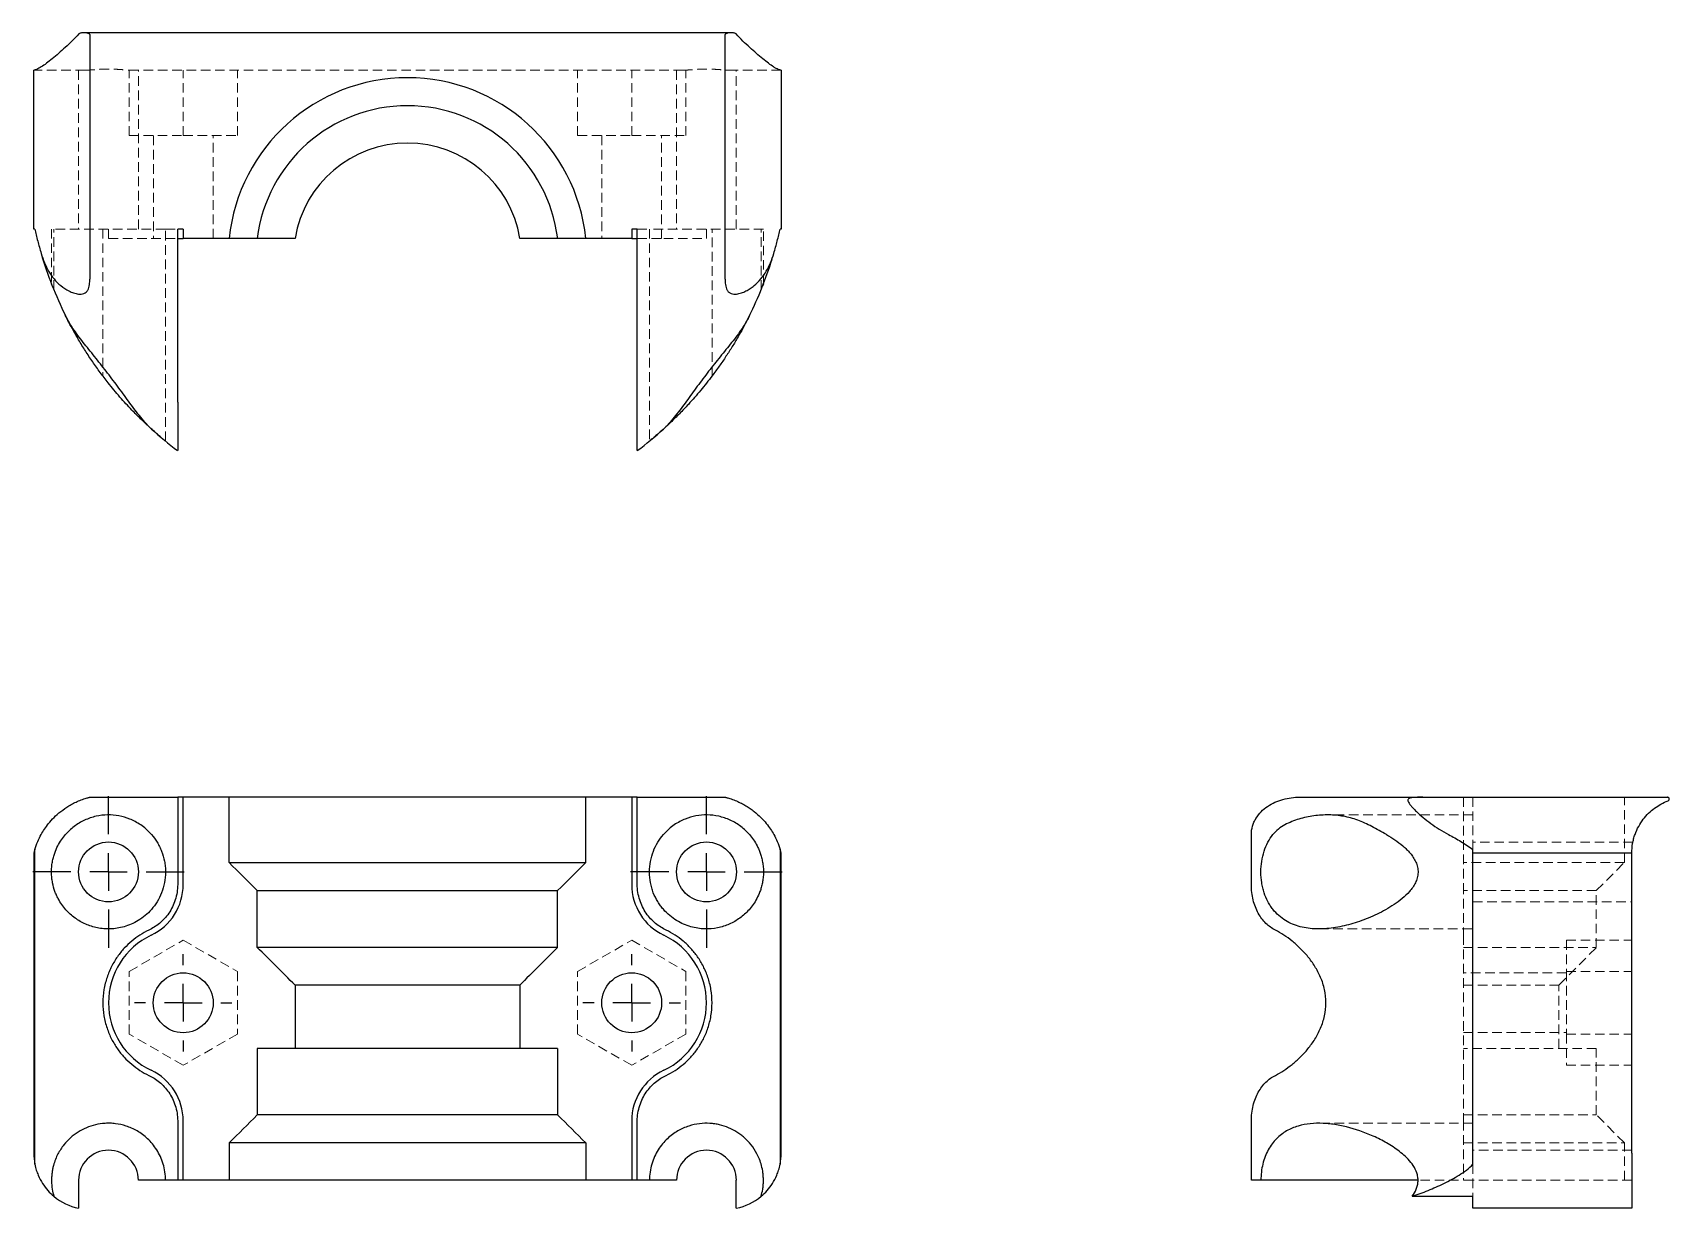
# Model space of a CAD drawing. Header units: millimetres. Extents: x 33 to 251, y 29 to 186.
import ezdxf

# ---------------------------------------------------------------- set-up
doc = ezdxf.new("R2010")
doc.units = ezdxf.units.MM
doc.linetypes.add('HIDDEN', pattern=[1.905, 1.27, -0.635])
doc.layers.add('10', color=7, linetype='Continuous')

# ---------------------------------------------------------------- blocks, each defined once
blk = doc.blocks.new('SW_CENTERMARKSYMBOL_0')
at = {"layer": '10', "color": 0}
for p, q in [((0, 5), (0, 6.48)), ((0, 0), (0, 2.5)), ((-5, 0), (-6.48, 0)), ((0, 0), (-2.5, 0)), ((0, 0), (0, -2.5)), ((0, 0), (2.5, 0)), ((5, 0), (6.48, 0)), ((0, -5), (0, -6.48))]:
    blk.add_line(p, q, dxfattribs=at)
blk = doc.blocks.new('SW_CENTERMARKSYMBOL_1')
at = {"layer": '10', "color": 0}
for p, q in [((0, 5), (0, 10.08)), ((0, 0), (0, 2.5)), ((-5, 0), (-10.08, 0)), ((0, 0), (-2.5, 0)), ((0, 0), (0, -2.5)), ((0, 0), (2.5, 0)), ((5, 0), (10.08, 0)), ((0, -5), (0, -10.08))]:
    blk.add_line(p, q, dxfattribs=at)
blk = doc.blocks.new('SW_CENTERMARKSYMBOL_2')
at = {"layer": '10', "color": 0}
for p, q in [((0, 5), (0, 10.08)), ((0, 0), (0, 2.5)), ((-5, 0), (-10.08, 0)), ((0, 0), (-2.5, 0)), ((0, 0), (0, -2.5)), ((0, 0), (2.5, 0)), ((5, 0), (10.08, 0)), ((0, -5), (0, -10.08))]:
    blk.add_line(p, q, dxfattribs=at)
blk = doc.blocks.new('SW_CENTERMARKSYMBOL_3')
at = {"layer": '10', "color": 0}
for p, q in [((0, 5), (0, 6.48)), ((0, 0), (0, 2.5)), ((-5, 0), (-6.48, 0)), ((0, 0), (-2.5, 0)), ((0, 0), (0, -2.5)), ((0, 0), (2.5, 0)), ((5, 0), (6.48, 0)), ((0, -5), (0, -6.48))]:
    blk.add_line(p, q, dxfattribs=at)

msp = doc.modelspace()

# ---------------------------------------------------------------- linework, layer by layer
at = {"color": 7, "linetype": 'Continuous', "lineweight": 25}
for p, q in [((126.07, 185.79), (39.92, 185.79)), ((40.76, 185.54), (40.76, 153.04)), ((125.24, 153.04), (125.24, 185.54)), ((33.31, 159.69), (33.31, 180.81)), ((132.69, 180.81), (132.69, 159.69)), ((33.45, 159.69), (33.31, 159.69)), ((53.18, 159.69), (52.44, 159.69)), ((52.44, 136.65), (52.44, 159.69)), ((53.18, 159.69), (53.18, 158.45)), ((113.56, 159.69), (112.82, 159.69)), ((112.82, 159.69), (112.82, 158.45)), ((113.56, 136.65), (113.56, 159.69)), ((132.69, 159.69), (132.55, 159.69)), ((52.44, 158.45), (53.18, 158.45)), ((59.28, 158.45), (53.18, 158.45)), ((112.82, 158.45), (106.72, 158.45)), ((112.82, 158.45), (113.56, 158.45)), ((35.67, 152.37), (35.67, 152.39)), ((40.76, 84.14), (52.44, 84.14)), ((53.18, 84.14), (52.44, 84.14)), ((53.18, 72.52), (53.18, 84.14)), ((59.28, 84.14), (53.18, 84.14)), ((59.28, 75.44), (59.28, 84.14)), ((106.72, 84.14), (59.28, 84.14)), ((106.72, 75.44), (106.72, 84.14)), ((112.82, 84.14), (106.72, 84.14)), ((112.82, 84.14), (112.82, 72.52)), ((113.56, 84.14), (112.82, 84.14)), ((113.56, 84.14), (125.24, 84.14)), ((201.65, 84.14), (218.04, 84.14)), ((218.04, 84.14), (250.54, 84.14)), ((52.44, 79.17), (52.44, 72.52)), ((113.56, 72.52), (113.56, 79.17)), ((195.22, 72.52), (195.22, 79.17)), ((33.31, 76.68), (33.31, 36.78)), ((33.45, 35.34), (33.45, 77.19)), ((132.55, 77.19), (132.55, 35.34)), ((132.69, 36.78), (132.69, 76.68)), ((224.69, 76.68), (224.69, 77.19)), ((245.81, 76.68), (224.69, 76.68)), ((224.69, 36.78), (224.69, 76.68)), ((245.81, 36.78), (245.81, 76.68)), ((59.28, 75.44), (106.72, 75.44)), ((63.03, 64.13), (63.03, 71.71)), ((63.03, 71.71), (102.97, 71.71)), ((102.97, 64.13), (102.97, 71.71)), ((102.97, 64.13), (63.03, 64.13)), ((68.05, 59.16), (68.05, 50.72)), ((97.95, 59.16), (68.05, 59.16)), ((97.95, 59.16), (97.95, 50.72)), ((68.05, 50.72), (63.03, 50.72)), ((63.03, 50.72), (63.03, 41.9)), ((97.95, 50.72), (68.05, 50.72)), ((102.97, 50.72), (97.95, 50.72)), ((102.97, 50.72), (102.97, 41.9)), ((102.97, 41.9), (63.03, 41.9)), ((52.44, 41.09), (52.44, 33.2)), ((53.18, 33.2), (53.18, 41.09)), ((112.82, 41.09), (112.82, 33.2)), ((113.56, 33.2), (113.56, 41.09)), ((195.22, 33.2), (195.22, 41.09)), ((59.28, 38.17), (59.28, 33.2)), ((106.72, 38.17), (59.28, 38.17)), ((106.72, 38.17), (106.72, 33.2)), ((224.69, 35.34), (224.69, 36.78)), ((245.81, 36.78), (245.81, 29.47)), ((39.27, 33.2), (39.27, 29.47)), ((50.82, 33.2), (47.22, 33.2)), ((52.44, 33.2), (50.82, 33.2)), ((53.18, 33.2), (52.44, 33.2)), ((59.28, 33.2), (53.18, 33.2)), ((106.72, 33.2), (59.28, 33.2)), ((112.82, 33.2), (106.72, 33.2)), ((113.56, 33.2), (112.82, 33.2)), ((115.18, 33.2), (113.56, 33.2)), ((118.78, 33.2), (115.18, 33.2)), ((126.73, 29.47), (126.73, 33.2)), ((196.49, 33.2), (195.22, 33.2)), ((217.37, 33.2), (196.49, 33.2)), ((216.61, 31.06), (224.69, 31.06)), ((224.69, 29.47), (224.69, 31.06)), ((245.81, 29.47), (224.69, 29.47))]:
    msp.add_line(p, q, dxfattribs=at)
at = {"color": 7, "linetype": 'HIDDEN', "lineweight": 18}
for p, q in [((40.14, 180.81), (33.31, 180.81)), ((39.27, 180.81), (39.27, 159.69)), ((45.98, 172.11), (45.98, 180.81)), ((119.65, 180.81), (46.35, 180.81)), ((47.22, 159.69), (47.22, 180.81)), ((53.18, 172.11), (53.18, 180.81)), ((60.39, 172.11), (60.39, 180.81)), ((105.61, 172.11), (105.61, 180.81)), ((112.82, 172.11), (112.82, 180.81)), ((118.78, 180.81), (118.78, 159.69)), ((120.02, 172.11), (120.02, 180.81)), ((132.69, 180.81), (125.86, 180.81)), ((126.73, 159.69), (126.73, 180.81)), ((45.98, 172.11), (53.18, 172.11)), ((49.21, 172.11), (49.21, 158.45)), ((53.18, 172.11), (60.39, 172.11)), ((57.16, 158.45), (57.16, 172.11)), ((105.61, 172.11), (112.82, 172.11)), ((108.84, 172.11), (108.84, 158.45)), ((112.82, 172.11), (120.02, 172.11)), ((116.79, 158.45), (116.79, 172.11)), ((50.82, 159.69), (35.67, 159.69)), ((35.67, 159.69), (35.67, 152.39)), ((35.97, 151.61), (35.97, 159.69)), ((42.5, 159.69), (42.5, 140.14)), ((43.24, 159.69), (43.24, 158.45)), ((50.82, 159.69), (52.44, 159.69)), ((50.82, 131.49), (50.82, 159.69)), ((113.56, 159.69), (115.18, 159.69)), ((130.33, 159.69), (115.18, 159.69)), ((115.18, 159.69), (115.18, 131.49)), ((122.76, 158.45), (122.76, 159.69)), ((123.5, 140.14), (123.5, 159.69)), ((130.03, 151.61), (130.03, 159.69)), ((130.33, 152.39), (130.33, 159.69)), ((43.24, 158.45), (48.92, 158.45)), ((48.92, 158.45), (52.44, 158.45)), ((113.56, 158.45), (117.08, 158.45)), ((117.08, 158.45), (122.76, 158.45)), ((130.33, 152.37), (130.33, 152.39)), ((48.6, 133.41), (48.69, 133.34)), ((117.29, 133.32), (117.4, 133.41)), ((223.45, 84.14), (223.45, 72.52)), ((224.69, 84.14), (224.69, 81.78)), ((244.82, 75.44), (244.82, 84.14)), ((224.69, 81.78), (205.38, 81.78)), ((224.69, 77.19), (224.69, 81.78)), ((245.96, 78.17), (224.69, 78.17)), ((244.82, 75.44), (223.45, 75.44)), ((241.09, 71.71), (244.82, 75.44)), ((223.45, 72.52), (223.45, 65.78)), ((241.09, 71.71), (223.45, 71.71)), ((224.69, 70.22), (245.81, 70.22)), ((241.09, 64.13), (241.09, 71.71)), ((204.18, 66.62), (204.2, 66.62)), ((204.2, 66.62), (224.69, 66.62)), ((223.45, 65.78), (223.45, 47.82)), ((45.98, 60.96), (53.18, 65.12)), ((53.18, 65.12), (60.39, 60.96)), ((105.61, 60.96), (112.82, 65.12)), ((112.82, 65.12), (120.02, 60.96)), ((223.45, 64.13), (241.09, 64.13)), ((236.12, 59.16), (241.09, 64.13)), ((237.11, 65.12), (237.11, 60.96)), ((237.11, 65.12), (245.81, 65.12)), ((45.98, 52.64), (45.98, 60.96)), ((60.39, 60.96), (60.39, 52.64)), ((105.61, 52.64), (105.61, 60.96)), ((120.02, 60.96), (120.02, 52.64)), ((237.11, 60.96), (245.81, 60.96)), ((237.11, 60.96), (237.11, 52.64)), ((237.11, 60.78), (223.45, 60.78)), ((223.45, 59.16), (236.12, 59.16)), ((236.12, 50.72), (236.12, 59.16)), ((53.18, 48.48), (45.98, 52.64)), ((60.39, 52.64), (53.18, 48.48)), ((112.82, 48.48), (105.61, 52.64)), ((120.02, 52.64), (112.82, 48.48)), ((223.45, 52.83), (237.11, 52.83)), ((237.11, 52.64), (245.81, 52.64)), ((237.11, 52.64), (237.11, 48.48)), ((241.09, 50.72), (223.45, 50.72)), ((241.09, 41.9), (241.09, 50.72)), ((237.11, 48.48), (245.81, 48.48)), ((223.45, 47.82), (223.45, 41.09)), ((223.45, 41.9), (241.09, 41.9)), ((244.82, 38.17), (241.09, 41.9)), ((204.2, 40.78), (204.18, 40.78)), ((224.69, 40.78), (204.2, 40.78)), ((223.45, 41.09), (223.45, 33.2)), ((223.45, 38.17), (244.82, 38.17)), ((245.81, 37.18), (224.69, 37.18)), ((244.82, 33.2), (244.82, 38.17)), ((224.69, 35.34), (224.69, 31.06)), ((224.69, 33.2), (217.37, 33.2)), ((245.81, 33.2), (224.69, 33.2))]:
    msp.add_line(p, q, dxfattribs=at)
at = {"color": 7, "linetype": 'Continuous', "lineweight": 25}
for centre in [(43.24, 74.2), (122.76, 74.2), (53.18, 56.8), (112.82, 56.8)]:
    msp.add_circle(centre, 3.98, dxfattribs=at)
for centre, radius, start, end in [((83, 155.96), 23.85, 5.9792, 174.0208), ((83, 155.96), 20.13, 7.0916, 172.9084), ((83, 155.96), 15.16, 9.4353, 170.5647), ((83, 170.77), 50.78, 196.3901, 206.413), ((83, 170.77), 50.78, 333.587, 342.7078), ((83, 170.77), 50.78, 227.9135, 232.9954), ((83, 170.77), 50.78, 307.0046, 312.0865), ((43.24, 74.2), 10.24, 163.0345, 165.9638), ((122.76, 74.2), 10.24, 14.0362, 16.9655), ((45.73, 72.52), 7.45, 295.3769, 0), ((120.27, 72.52), 7.45, 180, 244.6231), ((53.18, 56.8), 9.94, 115.3769, 244.6231), ((112.82, 56.8), 9.94, 295.3769, 64.6231), ((45.73, 41.09), 7.45, 0, 64.6231), ((120.27, 41.09), 7.45, 115.3769, 180), ((43.24, 33.2), 3.98, 0, 180), ((122.76, 33.2), 3.98, 0, 180), ((40.76, 36.78), 7.45, 180, 191.1205), ((125.24, 36.78), 7.45, 348.8795, 0), ((40.76, 36.78), 7.45, 230.0579, 258.463), ((125.24, 36.78), 7.45, 281.537, 309.9421)]:
    msp.add_arc(centre, radius, start, end, dxfattribs=at)
for points, knots in [([(39.31, 185.63), (39.01, 185.3), (38.71, 184.99), (38.1, 184.4), (37.8, 184.11), (37.2, 183.56), (36.9, 183.3), (36.32, 182.79), (36.04, 182.56), (35.5, 182.12), (35.24, 181.91), (34.74, 181.54), (34.51, 181.38), (34.09, 181.11), (33.89, 181), (33.56, 180.85), (33.42, 180.81), (33.31, 180.81)], [0, 0, 0, 0, 0.125, 0.125, 0.25, 0.25, 0.375, 0.375, 0.5, 0.5, 0.625, 0.625, 0.75, 0.75, 0.875, 0.875, 1, 1, 1, 1]), ([(40.76, 185.54), (40.76, 185.56), (40.75, 185.58), (40.73, 185.6), (40.72, 185.61), (40.68, 185.64), (40.65, 185.66), (40.56, 185.7), (40.49, 185.72), (40.3, 185.76), (40.17, 185.78), (39.92, 185.79), (39.79, 185.79), (39.6, 185.76), (39.53, 185.75), (39.41, 185.71), (39.35, 185.68), (39.31, 185.63)], [0, 0, 0, 0, 0.03125, 0.03125, 0.0625, 0.0625, 0.125, 0.125, 0.25, 0.25, 0.5, 0.5, 0.75, 0.75, 0.875, 0.875, 1, 1, 1, 1]), ([(126.69, 185.63), (126.65, 185.68), (126.59, 185.71), (126.47, 185.75), (126.4, 185.76), (126.21, 185.79), (126.09, 185.79), (125.83, 185.78), (125.7, 185.76), (125.51, 185.72), (125.44, 185.7), (125.35, 185.66), (125.32, 185.64), (125.27, 185.6), (125.24, 185.58), (125.24, 185.54)], [0, 0, 0, 0, 0.125, 0.125, 0.25, 0.25, 0.5, 0.5, 0.75, 0.75, 0.875, 0.875, 0.9375, 0.9375, 1, 1, 1, 1]), ([(132.69, 180.81), (132.58, 180.81), (132.44, 180.85), (132.19, 180.96), (132.11, 181), (131.92, 181.11), (131.81, 181.17), (131.49, 181.38), (131.26, 181.54), (130.77, 181.91), (130.51, 182.11), (129.69, 182.78), (129.11, 183.28), (128.21, 184.11), (127.9, 184.39), (127.29, 184.99), (126.99, 185.3), (126.69, 185.63)], [0, 0, 0, 0, 0.125, 0.125, 0.1875, 0.1875, 0.25, 0.25, 0.375, 0.375, 0.5, 0.5, 0.75, 0.75, 0.875, 0.875, 1, 1, 1, 1]), ([(33.45, 159.69), (33.56, 159.17), (33.69, 158.64), (33.97, 157.55), (34.12, 157), (34.29, 156.44)], [0, 0, 0, 0, 0.5, 0.5, 1, 1, 1, 1]), ([(131.71, 156.44), (131.88, 157), (132.03, 157.55), (132.31, 158.64), (132.44, 159.17), (132.55, 159.69)], [0, 0, 0, 0, 0.5, 0.5, 1, 1, 1, 1]), ([(34.29, 156.44), (34.54, 155.59), (34.86, 154.8), (35.49, 153.72), (35.73, 153.38), (36.27, 152.73), (36.57, 152.43), (37.23, 151.9), (37.59, 151.65), (38.18, 151.35), (38.38, 151.27), (38.81, 151.12), (39.03, 151.07), (39.38, 151.03), (39.5, 151.03), (39.73, 151.04), (39.85, 151.07), (40.07, 151.15), (40.18, 151.21), (40.36, 151.37), (40.44, 151.47), (40.56, 151.69), (40.61, 151.81), (40.67, 152.05), (40.7, 152.17), (40.75, 152.54), (40.76, 152.79), (40.76, 153.04)], [0, 0, 0, 0, 0.25, 0.25, 0.375, 0.375, 0.5, 0.5, 0.625, 0.625, 0.6875, 0.6875, 0.75, 0.75, 0.78125, 0.78125, 0.8125, 0.8125, 0.84375, 0.84375, 0.875, 0.875, 0.90625, 0.90625, 0.9375, 0.9375, 1, 1, 1, 1]), ([(125.24, 153.04), (125.24, 152.79), (125.25, 152.54), (125.3, 152.17), (125.33, 152.04), (125.4, 151.81), (125.44, 151.69), (125.56, 151.47), (125.64, 151.37), (125.82, 151.21), (125.93, 151.15), (126.16, 151.07), (126.27, 151.04), (126.51, 151.03), (126.62, 151.03), (126.97, 151.07), (127.19, 151.12), (127.62, 151.27), (127.82, 151.35), (128.21, 151.55), (128.4, 151.66), (128.76, 151.9), (128.93, 152.03), (129.43, 152.43), (129.72, 152.73), (130.26, 153.37), (130.5, 153.71), (130.93, 154.43), (131.11, 154.81), (131.44, 155.6), (131.59, 156.01), (131.71, 156.44)], [0, 0, 0, 0, 0.0625, 0.0625, 0.09375, 0.09375, 0.125, 0.125, 0.15625, 0.15625, 0.1875, 0.1875, 0.21875, 0.21875, 0.25, 0.25, 0.3125, 0.3125, 0.375, 0.375, 0.4375, 0.4375, 0.5, 0.5, 0.625, 0.625, 0.75, 0.75, 0.875, 0.875, 1, 1, 1, 1]), ([(130.33, 152.39), (130.33, 152.38), (130.32, 152.36), (130.28, 152.25), (130.24, 152.14), (130.22, 152.11)], [0, 0, 0, 0, 0.404409, 0.822999, 1, 1, 1, 1]), ([(50.82, 131.49), (50.81, 131.5), (50.78, 131.52), (50.56, 131.7), (50.22, 131.99), (49.76, 132.38), (49.2, 132.88), (48.44, 133.56), (47.49, 134.46), (46.47, 135.49), (45.56, 136.46), (44.49, 137.66), (43.33, 139.05), (42.13, 140.62), (41.12, 142.04), (40.16, 143.49), (39.08, 145.25), (38.19, 146.85), (37.65, 147.93), (37.5, 148.24)], [0, 0, 0, 0, 0.040194, 0.081685, 0.121857, 0.163078, 0.205789, 0.249372, 0.314716, 0.38192, 0.428521, 0.475134, 0.570843, 0.638083, 0.705337, 0.774466, 0.8436, 0.954961, 1, 1, 1, 1]), ([(48.97, 133.08), (48.73, 133.3), (48.49, 133.55), (48.01, 134.08), (47.77, 134.37), (47.04, 135.27), (46.56, 135.91), (45.6, 137.2), (45.12, 137.87), (44.13, 139.21), (43.63, 139.87), (42.62, 141.19), (42.11, 141.84), (41.33, 142.81), (41.07, 143.13), (40.56, 143.76), (40.31, 144.07), (39.57, 145.01), (39.1, 145.62), (38.24, 146.87), (37.86, 147.51), (37.52, 148.18)], [0, 0, 0, 0, 0.0625, 0.0625, 0.125, 0.125, 0.25, 0.25, 0.375, 0.375, 0.5, 0.5, 0.625, 0.625, 0.6875, 0.6875, 0.75, 0.75, 0.875, 0.875, 1, 1, 1, 1]), ([(128.51, 148.26), (128.41, 148.06), (127.95, 147.11), (127.17, 145.69), (126.19, 144.05), (125.36, 142.75), (124.47, 141.46), (123.36, 139.94), (122.26, 138.54), (121.18, 137.29), (120.24, 136.24), (119.16, 135.11), (118.08, 134.05), (117.16, 133.19), (116.46, 132.57), (115.91, 132.09), (115.51, 131.76), (115.23, 131.53), (115.2, 131.5), (115.18, 131.49)], [0, 0, 0, 0, 0.0293494, 0.1391587, 0.1999056, 0.2606512, 0.322623, 0.3845868, 0.4798126, 0.5284868, 0.5771498, 0.6462099, 0.716878, 0.7690515, 0.8225381, 0.8655069, 0.9096429, 0.9539666, 1, 1, 1, 1]), ([(128.48, 148.18), (128.15, 147.51), (127.76, 146.87), (126.9, 145.61), (126.42, 144.99), (125.42, 143.73), (124.9, 143.1), (123.88, 141.83), (123.37, 141.18), (122.35, 139.86), (121.85, 139.19), (120.87, 137.86), (120.39, 137.2), (119.68, 136.23), (119.44, 135.91), (118.96, 135.28), (118.72, 134.97), (118.23, 134.37), (117.99, 134.09), (117.51, 133.55), (117.27, 133.3), (117.03, 133.08)], [0, 0, 0, 0, 0.125, 0.125, 0.25, 0.25, 0.375, 0.375, 0.5, 0.5, 0.625, 0.625, 0.75, 0.75, 0.8125, 0.8125, 0.875, 0.875, 0.9375, 0.9375, 1, 1, 1, 1]), ([(52.44, 136.65), (52.44, 135.89), (52.44, 135.15), (52.44, 134.06), (52.44, 133.71), (52.44, 133.02), (52.44, 132.7), (52.44, 132.23), (52.44, 132.08), (52.44, 131.79), (52.44, 131.65), (52.44, 131.39), (52.44, 131.27), (52.44, 131.03), (52.44, 130.93), (52.44, 130.64), (52.44, 130.48), (52.44, 130.27), (52.44, 130.22), (52.44, 130.22)], [0, 0, 0, 0, 0.25, 0.25, 0.375, 0.375, 0.5, 0.5, 0.5625, 0.5625, 0.625, 0.625, 0.6875, 0.6875, 0.75, 0.75, 0.875, 0.875, 1, 1, 1, 1]), ([(113.56, 130.22), (113.56, 130.22), (113.56, 130.27), (113.56, 130.43), (113.56, 130.49), (113.56, 130.64), (113.56, 130.73), (113.56, 131.02), (113.56, 131.26), (113.56, 131.78), (113.56, 132.07), (113.56, 132.7), (113.56, 133.02), (113.56, 133.7), (113.56, 134.06), (113.56, 135.15), (113.56, 135.89), (113.56, 136.65)], [0, 0, 0, 0, 0.125, 0.125, 0.1875, 0.1875, 0.25, 0.25, 0.375, 0.375, 0.5, 0.5, 0.625, 0.625, 0.75, 0.75, 1, 1, 1, 1]), ([(34.29, 79.17), (34.54, 79.62), (34.86, 80.12), (35.49, 80.9), (35.73, 81.17), (36.27, 81.71), (36.57, 81.98), (37.23, 82.5), (37.59, 82.75), (38.18, 83.1), (38.38, 83.22), (38.81, 83.44), (39.03, 83.54), (39.38, 83.69), (39.5, 83.73), (39.73, 83.82), (39.85, 83.86), (40.07, 83.94), (40.18, 83.97), (40.36, 84.03), (40.44, 84.05), (40.56, 84.08), (40.61, 84.1), (40.67, 84.11), (40.7, 84.12), (40.75, 84.13), (40.76, 84.14), (40.76, 84.14)], [0, 0, 0, 0, 0.25, 0.25, 0.375, 0.375, 0.5, 0.5, 0.625, 0.625, 0.6875, 0.6875, 0.75, 0.75, 0.78125, 0.78125, 0.8125, 0.8125, 0.84375, 0.84375, 0.875, 0.875, 0.90625, 0.90625, 0.9375, 0.9375, 1, 1, 1, 1]), ([(52.44, 84.14), (52.44, 84.14), (52.44, 84.04), (52.44, 83.75), (52.44, 83.62), (52.44, 83.31), (52.44, 83.13), (52.44, 82.82), (52.44, 82.7), (52.44, 82.46), (52.44, 82.34), (52.44, 82.07), (52.44, 81.93), (52.44, 81.63), (52.44, 81.47), (52.44, 80.99), (52.44, 80.65), (52.44, 79.92), (52.44, 79.55), (52.44, 79.17)], [0, 0, 0, 0, 0.25, 0.25, 0.375, 0.375, 0.5, 0.5, 0.5625, 0.5625, 0.625, 0.625, 0.6875, 0.6875, 0.75, 0.75, 0.875, 0.875, 1, 1, 1, 1]), ([(113.56, 79.17), (113.56, 79.55), (113.56, 79.92), (113.56, 80.46), (113.56, 80.64), (113.56, 80.98), (113.56, 81.15), (113.56, 81.63), (113.56, 81.93), (113.56, 82.47), (113.56, 82.71), (113.56, 83.13), (113.56, 83.31), (113.56, 83.62), (113.56, 83.74), (113.56, 84.04), (113.56, 84.14), (113.56, 84.14)], [0, 0, 0, 0, 0.125, 0.125, 0.1875, 0.1875, 0.25, 0.25, 0.375, 0.375, 0.5, 0.5, 0.625, 0.625, 0.75, 0.75, 1, 1, 1, 1]), ([(125.24, 84.14), (125.24, 84.14), (125.25, 84.13), (125.3, 84.12), (125.33, 84.11), (125.4, 84.1), (125.44, 84.08), (125.56, 84.05), (125.64, 84.03), (125.82, 83.97), (125.93, 83.94), (126.16, 83.86), (126.27, 83.82), (126.51, 83.73), (126.62, 83.68), (126.97, 83.54), (127.19, 83.43), (127.62, 83.22), (127.82, 83.1), (128.21, 82.87), (128.4, 82.75), (128.76, 82.5), (128.93, 82.37), (129.43, 81.98), (129.72, 81.72), (130.26, 81.18), (130.5, 80.91), (130.93, 80.39), (131.11, 80.13), (131.44, 79.63), (131.59, 79.39), (131.71, 79.17)], [0, 0, 0, 0, 0.0625, 0.0625, 0.09375, 0.09375, 0.125, 0.125, 0.15625, 0.15625, 0.1875, 0.1875, 0.21875, 0.21875, 0.25, 0.25, 0.3125, 0.3125, 0.375, 0.375, 0.4375, 0.4375, 0.5, 0.5, 0.625, 0.625, 0.75, 0.75, 0.875, 0.875, 1, 1, 1, 1]), ([(195.22, 79.17), (195.22, 79.55), (195.27, 79.92), (195.43, 80.46), (195.49, 80.64), (195.64, 80.98), (195.73, 81.15), (196.02, 81.63), (196.26, 81.93), (196.78, 82.47), (197.07, 82.71), (197.7, 83.13), (198.02, 83.31), (198.7, 83.62), (199.06, 83.74), (200.15, 84.04), (200.89, 84.14), (201.65, 84.14)], [0, 0, 0, 0, 0.125, 0.125, 0.1875, 0.1875, 0.25, 0.25, 0.375, 0.375, 0.5, 0.5, 0.625, 0.625, 0.75, 0.75, 1, 1, 1, 1]), ([(218.04, 84.14), (217.79, 84.14), (217.54, 84.13), (217.17, 84.12), (217.04, 84.11), (216.81, 84.1), (216.69, 84.08), (216.47, 84.05), (216.37, 84.03), (216.21, 83.97), (216.15, 83.94), (216.07, 83.86), (216.04, 83.82), (216.03, 83.73), (216.03, 83.68), (216.07, 83.54), (216.12, 83.43), (216.27, 83.22), (216.35, 83.1), (216.55, 82.87), (216.66, 82.75), (216.9, 82.5), (217.03, 82.37), (217.43, 81.98), (217.73, 81.72), (218.37, 81.18), (218.71, 80.91), (219.43, 80.39), (219.81, 80.13), (220.6, 79.63), (221.01, 79.39), (221.44, 79.17)], [0, 0, 0, 0, 0.0625, 0.0625, 0.09375, 0.09375, 0.125, 0.125, 0.15625, 0.15625, 0.1875, 0.1875, 0.21875, 0.21875, 0.25, 0.25, 0.3125, 0.3125, 0.375, 0.375, 0.4375, 0.4375, 0.5, 0.5, 0.625, 0.625, 0.75, 0.75, 0.875, 0.875, 1, 1, 1, 1]), ([(245.81, 76.68), (245.81, 77.13), (245.85, 77.56), (245.96, 78.18), (246, 78.39), (246.11, 78.79), (246.17, 78.99), (246.38, 79.56), (246.54, 79.92), (246.91, 80.59), (247.11, 80.91), (247.78, 81.78), (248.28, 82.27), (249.11, 82.88), (249.39, 83.06), (249.99, 83.39), (250.3, 83.53), (250.63, 83.66)], [0, 0, 0, 0, 0.125, 0.125, 0.1875, 0.1875, 0.25, 0.25, 0.375, 0.375, 0.5, 0.5, 0.75, 0.75, 0.875, 0.875, 1, 1, 1, 1]), ([(250.63, 83.66), (250.68, 83.67), (250.71, 83.7), (250.75, 83.75), (250.76, 83.77), (250.79, 83.84), (250.79, 83.89), (250.78, 83.97), (250.76, 84.01), (250.72, 84.07), (250.7, 84.08), (250.66, 84.11), (250.64, 84.12), (250.6, 84.13), (250.58, 84.14), (250.54, 84.14)], [0, 0, 0, 0, 0.125, 0.125, 0.25, 0.25, 0.5, 0.5, 0.75, 0.75, 0.875, 0.875, 0.9375, 0.9375, 1, 1, 1, 1]), ([(48.97, 79.17), (48.73, 79.44), (48.49, 79.68), (48.01, 80.1), (47.77, 80.28), (47.04, 80.78), (46.56, 81.03), (45.6, 81.42), (45.12, 81.56), (44.13, 81.74), (43.63, 81.78), (42.62, 81.77), (42.11, 81.71), (41.33, 81.54), (41.07, 81.46), (40.56, 81.29), (40.31, 81.19), (39.57, 80.85), (39.1, 80.56), (38.24, 79.91), (37.86, 79.55), (37.52, 79.17)], [0, 0, 0, 0, 0.0625, 0.0625, 0.125, 0.125, 0.25, 0.25, 0.375, 0.375, 0.5, 0.5, 0.625, 0.625, 0.6875, 0.6875, 0.75, 0.75, 0.875, 0.875, 1, 1, 1, 1]), ([(128.48, 79.17), (128.15, 79.55), (127.76, 79.91), (126.9, 80.57), (126.42, 80.85), (125.42, 81.31), (124.9, 81.48), (123.88, 81.71), (123.37, 81.77), (122.35, 81.78), (121.85, 81.74), (120.87, 81.56), (120.39, 81.42), (119.68, 81.13), (119.44, 81.02), (118.96, 80.76), (118.72, 80.62), (118.23, 80.28), (117.99, 80.1), (117.51, 79.68), (117.27, 79.44), (117.03, 79.17)], [0, 0, 0, 0, 0.125, 0.125, 0.25, 0.25, 0.375, 0.375, 0.5, 0.5, 0.625, 0.625, 0.75, 0.75, 0.8125, 0.8125, 0.875, 0.875, 0.9375, 0.9375, 1, 1, 1, 1]), ([(213.18, 79.17), (212.51, 79.55), (211.87, 79.91), (210.61, 80.57), (209.99, 80.85), (208.73, 81.31), (208.1, 81.48), (206.83, 81.71), (206.18, 81.77), (204.86, 81.78), (204.19, 81.74), (202.86, 81.56), (202.2, 81.42), (201.23, 81.13), (200.91, 81.02), (200.28, 80.76), (199.97, 80.62), (199.37, 80.28), (199.09, 80.1), (198.55, 79.68), (198.3, 79.44), (198.08, 79.17)], [0, 0, 0, 0, 0.125, 0.125, 0.25, 0.25, 0.375, 0.375, 0.5, 0.5, 0.625, 0.625, 0.75, 0.75, 0.8125, 0.8125, 0.875, 0.875, 0.9375, 0.9375, 1, 1, 1, 1]), ([(33.45, 77.19), (33.56, 77.57), (33.69, 77.91), (33.97, 78.56), (34.12, 78.87), (34.29, 79.17)], [0, 0, 0, 0, 0.5, 0.5, 1, 1, 1, 1]), ([(48.97, 79.17), (49.24, 78.85), (49.49, 78.52), (49.83, 77.96), (49.93, 77.77), (50.13, 77.37), (50.22, 77.16), (50.47, 76.52), (50.6, 76.08), (50.73, 75.39), (50.77, 75.15), (50.81, 74.67), (50.82, 74.43), (50.82, 73.71), (50.78, 73.24), (50.6, 72.31), (50.47, 71.86), (50.14, 71.01), (49.94, 70.61), (49.48, 69.87), (49.23, 69.53), (48.69, 68.91), (48.4, 68.63), (47.81, 68.14), (47.51, 67.92), (46.89, 67.54), (46.58, 67.38), (45.94, 67.11), (45.63, 67), (44.7, 66.73), (44.08, 66.64), (43.19, 66.61), (42.89, 66.62), (42.32, 66.67), (42.04, 66.71), (41.22, 66.87), (40.7, 67.04), (39.96, 67.36), (39.72, 67.48), (39.25, 67.75), (39.02, 67.9), (38.36, 68.38), (37.95, 68.74), (37.39, 69.38), (37.21, 69.61), (36.86, 70.1), (36.7, 70.37), (36.47, 70.8), (36.39, 70.95), (36.25, 71.27), (36.18, 71.44), (36, 71.96), (35.89, 72.33), (35.76, 72.97), (35.73, 73.19), (35.68, 73.65), (35.67, 73.89), (35.66, 74.37), (35.67, 74.61), (35.71, 75.07), (35.74, 75.3), (35.82, 75.73), (35.87, 75.94), (35.97, 76.33), (36.03, 76.51), (36.21, 77.04), (36.35, 77.36), (36.65, 77.94), (36.81, 78.21), (37.15, 78.72), (37.33, 78.95), (37.52, 79.17)], [0, 0, 0, 0, 0.03125, 0.03125, 0.046875, 0.046875, 0.0625, 0.0625, 0.09375, 0.09375, 0.109375, 0.109375, 0.125, 0.125, 0.15625, 0.15625, 0.1875, 0.1875, 0.21875, 0.21875, 0.25, 0.25, 0.28125, 0.28125, 0.3125, 0.3125, 0.34375, 0.34375, 0.375, 0.375, 0.4375, 0.4375, 0.46875, 0.46875, 0.5, 0.5, 0.5625, 0.5625, 0.59375, 0.59375, 0.625, 0.625, 0.6875, 0.6875, 0.71875, 0.71875, 0.75, 0.75, 0.765625, 0.765625, 0.78125, 0.78125, 0.8125, 0.8125, 0.828125, 0.828125, 0.84375, 0.84375, 0.859375, 0.859375, 0.875, 0.875, 0.890625, 0.890625, 0.90625, 0.90625, 0.9375, 0.9375, 0.96875, 0.96875, 1, 1, 1, 1]), ([(128.48, 79.17), (128.67, 78.95), (128.85, 78.72), (129.19, 78.22), (129.35, 77.95), (129.57, 77.51), (129.65, 77.36), (129.78, 77.04), (129.85, 76.87), (129.97, 76.51), (130.03, 76.33), (130.13, 75.93), (130.18, 75.73), (130.26, 75.3), (130.29, 75.07), (130.33, 74.6), (130.34, 74.36), (130.33, 73.88), (130.32, 73.64), (130.27, 73.18), (130.23, 72.96), (130.15, 72.54), (130.1, 72.34), (130, 71.95), (129.94, 71.77), (129.75, 71.25), (129.61, 70.94), (129.3, 70.36), (129.14, 70.1), (128.79, 69.61), (128.61, 69.38), (128.05, 68.74), (127.64, 68.38), (126.98, 67.9), (126.75, 67.75), (126.28, 67.48), (126.04, 67.36), (125.3, 67.04), (124.78, 66.87), (123.68, 66.65), (123.1, 66.6), (121.91, 66.64), (121.3, 66.73), (120.36, 67), (120.04, 67.11), (119.41, 67.39), (119.1, 67.55), (118.49, 67.93), (118.18, 68.14), (117.59, 68.64), (117.3, 68.92), (116.9, 69.38), (116.77, 69.54), (116.52, 69.88), (116.4, 70.06), (116.06, 70.62), (115.86, 71.01), (115.61, 71.65), (115.54, 71.87), (115.41, 72.32), (115.36, 72.55), (115.22, 73.23), (115.18, 73.7), (115.18, 74.67), (115.22, 75.14), (115.4, 76.06), (115.53, 76.52), (115.86, 77.37), (116.06, 77.77), (116.51, 78.51), (116.76, 78.85), (117.03, 79.17)], [0, 0, 0, 0, 0.03125, 0.03125, 0.0625, 0.0625, 0.078125, 0.078125, 0.09375, 0.09375, 0.109375, 0.109375, 0.125, 0.125, 0.140625, 0.140625, 0.15625, 0.15625, 0.171875, 0.171875, 0.1875, 0.1875, 0.203125, 0.203125, 0.21875, 0.21875, 0.25, 0.25, 0.28125, 0.28125, 0.3125, 0.3125, 0.375, 0.375, 0.40625, 0.40625, 0.4375, 0.4375, 0.5, 0.5, 0.5625, 0.5625, 0.625, 0.625, 0.65625, 0.65625, 0.6875, 0.6875, 0.71875, 0.71875, 0.75, 0.75, 0.765625, 0.765625, 0.78125, 0.78125, 0.8125, 0.8125, 0.828125, 0.828125, 0.84375, 0.84375, 0.875, 0.875, 0.90625, 0.90625, 0.9375, 0.9375, 0.96875, 0.96875, 1, 1, 1, 1]), ([(131.71, 79.17), (131.88, 78.87), (132.03, 78.56), (132.31, 77.91), (132.44, 77.57), (132.55, 77.19)], [0, 0, 0, 0, 0.5, 0.5, 1, 1, 1, 1]), ([(213.18, 79.17), (213.56, 78.95), (213.94, 78.72), (214.67, 78.22), (215.02, 77.95), (215.54, 77.51), (215.7, 77.36), (216.03, 77.04), (216.19, 76.87), (216.49, 76.51), (216.63, 76.33), (216.88, 75.93), (217, 75.73), (217.19, 75.3), (217.27, 75.07), (217.37, 74.6), (217.39, 74.36), (217.38, 73.88), (217.34, 73.64), (217.22, 73.18), (217.13, 72.96), (216.93, 72.54), (216.81, 72.34), (216.54, 71.95), (216.4, 71.77), (215.94, 71.25), (215.61, 70.94), (214.92, 70.36), (214.56, 70.1), (213.82, 69.61), (213.45, 69.38), (212.32, 68.74), (211.55, 68.38), (210.38, 67.9), (209.99, 67.75), (209.21, 67.48), (208.82, 67.36), (207.66, 67.04), (206.89, 66.87), (205.36, 66.65), (204.6, 66.6), (203.13, 66.64), (202.41, 66.73), (201.37, 67), (201.03, 67.11), (200.38, 67.39), (200.06, 67.55), (199.45, 67.93), (199.15, 68.14), (198.59, 68.64), (198.33, 68.92), (197.97, 69.38), (197.85, 69.54), (197.63, 69.88), (197.52, 70.06), (197.23, 70.62), (197.06, 71.01), (196.85, 71.65), (196.79, 71.87), (196.68, 72.32), (196.63, 72.55), (196.53, 73.23), (196.49, 73.7), (196.49, 74.67), (196.52, 75.14), (196.67, 76.06), (196.78, 76.52), (197.05, 77.37), (197.22, 77.77), (197.62, 78.51), (197.84, 78.85), (198.08, 79.17)], [0, 0, 0, 0, 0.03125, 0.03125, 0.0625, 0.0625, 0.078125, 0.078125, 0.09375, 0.09375, 0.109375, 0.109375, 0.125, 0.125, 0.140625, 0.140625, 0.15625, 0.15625, 0.171875, 0.171875, 0.1875, 0.1875, 0.203125, 0.203125, 0.21875, 0.21875, 0.25, 0.25, 0.28125, 0.28125, 0.3125, 0.3125, 0.375, 0.375, 0.40625, 0.40625, 0.4375, 0.4375, 0.5, 0.5, 0.5625, 0.5625, 0.625, 0.625, 0.65625, 0.65625, 0.6875, 0.6875, 0.71875, 0.71875, 0.75, 0.75, 0.765625, 0.765625, 0.78125, 0.78125, 0.8125, 0.8125, 0.828125, 0.828125, 0.84375, 0.84375, 0.875, 0.875, 0.90625, 0.90625, 0.9375, 0.9375, 0.96875, 0.96875, 1, 1, 1, 1]), ([(221.44, 79.17), (222, 78.87), (222.55, 78.56), (223.64, 77.91), (224.17, 77.57), (224.69, 77.19)], [0, 0, 0, 0, 0.5, 0.5, 1, 1, 1, 1]), ([(52.44, 72.52), (52.44, 72.17), (52.41, 71.82), (52.3, 71.14), (52.22, 70.8), (52.01, 70.15), (51.89, 69.84), (51.6, 69.25), (51.43, 68.97), (51.07, 68.44), (50.87, 68.2), (50.46, 67.75), (50.24, 67.54), (49.57, 66.98), (49.09, 66.69), (48.6, 66.46)], [0, 0, 0, 0, 0.125, 0.125, 0.25, 0.25, 0.375, 0.375, 0.5, 0.5, 0.625, 0.625, 0.75, 0.75, 1, 1, 1, 1]), ([(117.4, 66.46), (116.91, 66.69), (116.44, 66.98), (115.76, 67.54), (115.54, 67.75), (115.13, 68.2), (114.94, 68.44), (114.57, 68.96), (114.41, 69.24), (114.11, 69.84), (113.99, 70.15), (113.78, 70.79), (113.7, 71.12), (113.59, 71.81), (113.56, 72.17), (113.56, 72.52)], [0, 0, 0, 0, 0.25, 0.25, 0.375, 0.375, 0.5, 0.5, 0.625, 0.625, 0.75, 0.75, 0.875, 0.875, 1, 1, 1, 1]), ([(198.41, 66.46), (197.96, 66.69), (197.55, 66.98), (196.97, 67.54), (196.79, 67.75), (196.45, 68.2), (196.29, 68.44), (196, 68.96), (195.87, 69.24), (195.64, 69.84), (195.54, 70.15), (195.38, 70.79), (195.32, 71.12), (195.24, 71.81), (195.22, 72.17), (195.22, 72.52)], [0, 0, 0, 0, 0.25, 0.25, 0.375, 0.375, 0.5, 0.5, 0.625, 0.625, 0.75, 0.75, 0.875, 0.875, 1, 1, 1, 1]), ([(48.6, 66.46), (47.79, 66.07), (47.03, 65.59), (45.98, 64.71), (45.65, 64.39), (45.01, 63.7), (44.71, 63.33), (44.15, 62.53), (43.89, 62.1), (43.54, 61.41), (43.43, 61.18), (43.23, 60.69), (43.13, 60.44), (42.96, 59.92), (42.88, 59.66), (42.75, 59.11), (42.69, 58.83), (42.55, 57.98), (42.5, 57.39), (42.5, 56.21), (42.55, 55.63), (42.73, 54.5), (42.87, 53.95), (43.22, 52.91), (43.42, 52.43), (43.89, 51.51), (44.15, 51.08), (44.7, 50.29), (45, 49.92), (45.64, 49.23), (45.97, 48.91), (47.03, 48.02), (47.79, 47.54), (48.6, 47.15)], [0, 0, 0, 0, 0.125, 0.125, 0.1875, 0.1875, 0.25, 0.25, 0.3125, 0.3125, 0.34375, 0.34375, 0.375, 0.375, 0.40625, 0.40625, 0.4375, 0.4375, 0.5, 0.5, 0.5625, 0.5625, 0.625, 0.625, 0.6875, 0.6875, 0.75, 0.75, 0.8125, 0.8125, 0.875, 0.875, 1, 1, 1, 1]), ([(117.4, 47.15), (118.21, 47.54), (118.97, 48.02), (120.02, 48.9), (120.35, 49.22), (120.99, 49.91), (121.29, 50.28), (121.85, 51.08), (122.11, 51.5), (122.46, 52.19), (122.57, 52.43), (122.77, 52.92), (122.87, 53.17), (123.04, 53.69), (123.12, 53.95), (123.25, 54.5), (123.31, 54.78), (123.45, 55.63), (123.5, 56.21), (123.5, 57.4), (123.45, 57.98), (123.31, 58.83), (123.25, 59.11), (123.12, 59.66), (123.04, 59.92), (122.78, 60.7), (122.58, 61.18), (122.11, 62.1), (121.85, 62.53), (121.3, 63.32), (121, 63.69), (120.36, 64.38), (120.02, 64.71), (118.97, 65.59), (118.21, 66.07), (117.4, 66.46)], [0, 0, 0, 0, 0.125, 0.125, 0.1875, 0.1875, 0.25, 0.25, 0.3125, 0.3125, 0.34375, 0.34375, 0.375, 0.375, 0.40625, 0.40625, 0.4375, 0.4375, 0.5, 0.5, 0.5625, 0.5625, 0.59375, 0.59375, 0.625, 0.625, 0.6875, 0.6875, 0.75, 0.75, 0.8125, 0.8125, 0.875, 0.875, 1, 1, 1, 1]), ([(198.41, 47.15), (199.17, 47.54), (199.91, 48.02), (201.01, 48.9), (201.37, 49.22), (202.08, 49.91), (202.42, 50.28), (203.07, 51.08), (203.38, 51.5), (203.81, 52.19), (203.94, 52.43), (204.2, 52.92), (204.32, 53.17), (204.54, 53.69), (204.64, 53.95), (204.81, 54.5), (204.89, 54.78), (205.08, 55.63), (205.14, 56.21), (205.14, 57.4), (205.08, 57.98), (204.89, 58.83), (204.81, 59.11), (204.64, 59.66), (204.54, 59.92), (204.21, 60.7), (203.95, 61.18), (203.38, 62.1), (203.07, 62.53), (202.42, 63.32), (202.08, 63.69), (201.38, 64.38), (201.01, 64.71), (199.92, 65.59), (199.17, 66.07), (198.41, 66.46)], [0, 0, 0, 0, 0.125, 0.125, 0.1875, 0.1875, 0.25, 0.25, 0.3125, 0.3125, 0.34375, 0.34375, 0.375, 0.375, 0.40625, 0.40625, 0.4375, 0.4375, 0.5, 0.5, 0.5625, 0.5625, 0.59375, 0.59375, 0.625, 0.625, 0.6875, 0.6875, 0.75, 0.75, 0.8125, 0.8125, 0.875, 0.875, 1, 1, 1, 1]), ([(48.6, 47.15), (49.09, 46.92), (49.56, 46.62), (50.24, 46.07), (50.46, 45.86), (50.87, 45.41), (51.06, 45.17), (51.43, 44.65), (51.59, 44.37), (51.89, 43.77), (52.01, 43.46), (52.22, 42.82), (52.3, 42.49), (52.41, 41.79), (52.44, 41.44), (52.44, 41.09)], [0, 0, 0, 0, 0.25, 0.25, 0.375, 0.375, 0.5, 0.5, 0.625, 0.625, 0.75, 0.75, 0.875, 0.875, 1, 1, 1, 1]), ([(113.56, 41.09), (113.56, 41.44), (113.59, 41.79), (113.7, 42.47), (113.78, 42.81), (113.99, 43.46), (114.11, 43.77), (114.4, 44.36), (114.57, 44.64), (114.93, 45.17), (115.13, 45.41), (115.54, 45.86), (115.76, 46.06), (116.43, 46.62), (116.91, 46.92), (117.4, 47.15)], [0, 0, 0, 0, 0.125, 0.125, 0.25, 0.25, 0.375, 0.375, 0.5, 0.5, 0.625, 0.625, 0.75, 0.75, 1, 1, 1, 1]), ([(195.22, 41.09), (195.22, 41.44), (195.24, 41.79), (195.32, 42.47), (195.38, 42.81), (195.54, 43.46), (195.64, 43.77), (195.87, 44.36), (196, 44.64), (196.29, 45.17), (196.45, 45.41), (196.79, 45.86), (196.97, 46.06), (197.55, 46.62), (197.96, 46.92), (198.41, 47.15)], [0, 0, 0, 0, 0.125, 0.125, 0.25, 0.25, 0.375, 0.375, 0.5, 0.5, 0.625, 0.625, 0.75, 0.75, 1, 1, 1, 1]), ([(50.82, 33.2), (50.82, 33.57), (50.8, 33.94), (50.69, 34.66), (50.61, 35.01), (50.41, 35.7), (50.28, 36.03), (49.99, 36.66), (49.83, 36.96), (49.47, 37.53), (49.28, 37.79), (48.87, 38.28), (48.66, 38.51), (47.99, 39.14), (47.52, 39.48), (46.57, 40.03), (46.07, 40.25), (45.11, 40.56), (44.63, 40.66), (43.93, 40.75), (43.7, 40.77), (43.24, 40.78), (43.01, 40.78), (42.34, 40.74), (41.91, 40.67), (41.08, 40.47), (40.68, 40.34), (39.91, 40.02), (39.54, 39.83), (38.84, 39.38), (38.5, 39.13), (37.87, 38.56), (37.57, 38.25), (37.02, 37.54), (36.75, 37.14), (36.4, 36.47), (36.29, 36.23), (36.09, 35.71), (36, 35.44), (35.88, 34.99), (35.84, 34.83), (35.78, 34.51), (35.75, 34.34), (35.71, 33.99), (35.69, 33.81), (35.67, 33.44), (35.66, 33.26), (35.67, 32.7), (35.71, 32.35), (35.82, 31.66), (35.89, 31.35), (35.97, 31.06)], [0, 0, 0, 0, 0.03125, 0.03125, 0.0625, 0.0625, 0.09375, 0.09375, 0.125, 0.125, 0.15625, 0.15625, 0.1875, 0.1875, 0.25, 0.25, 0.3125, 0.3125, 0.375, 0.375, 0.40625, 0.40625, 0.4375, 0.4375, 0.5, 0.5, 0.5625, 0.5625, 0.625, 0.625, 0.6875, 0.6875, 0.75, 0.75, 0.8125, 0.8125, 0.84375, 0.84375, 0.875, 0.875, 0.890625, 0.890625, 0.90625, 0.90625, 0.921875, 0.921875, 0.9375, 0.9375, 0.96875, 0.96875, 1, 1, 1, 1]), ([(130.03, 31.06), (130.11, 31.35), (130.18, 31.67), (130.27, 32.18), (130.29, 32.35), (130.32, 32.71), (130.33, 32.89), (130.34, 33.26), (130.33, 33.45), (130.31, 33.81), (130.29, 33.99), (130.23, 34.52), (130.16, 34.84), (130, 35.45), (129.91, 35.72), (129.7, 36.24), (129.59, 36.47), (129.24, 37.15), (128.98, 37.54), (128.43, 38.25), (128.13, 38.56), (127.65, 38.99), (127.49, 39.12), (127.15, 39.38), (126.98, 39.49), (126.1, 40.05), (125.34, 40.37), (124.3, 40.62), (124.09, 40.66), (123.66, 40.73), (123.44, 40.75), (122.76, 40.79), (122.3, 40.78), (121.37, 40.66), (120.89, 40.56), (119.92, 40.24), (119.43, 40.03), (118.71, 39.62), (118.48, 39.46), (118.01, 39.11), (117.78, 38.92), (117.34, 38.51), (117.12, 38.28), (116.72, 37.79), (116.52, 37.52), (116.17, 36.96), (116, 36.66), (115.72, 36.03), (115.59, 35.7), (115.28, 34.66), (115.18, 33.94), (115.18, 33.2)], [0, 0, 0, 0, 0.03125, 0.03125, 0.046875, 0.046875, 0.0625, 0.0625, 0.078125, 0.078125, 0.09375, 0.09375, 0.125, 0.125, 0.15625, 0.15625, 0.1875, 0.1875, 0.25, 0.25, 0.3125, 0.3125, 0.34375, 0.34375, 0.375, 0.375, 0.5, 0.5, 0.53125, 0.53125, 0.5625, 0.5625, 0.625, 0.625, 0.6875, 0.6875, 0.75, 0.75, 0.78125, 0.78125, 0.8125, 0.8125, 0.84375, 0.84375, 0.875, 0.875, 0.90625, 0.90625, 0.9375, 0.9375, 1, 1, 1, 1]), ([(216.61, 31.06), (216.82, 31.35), (217.01, 31.67), (217.21, 32.18), (217.27, 32.35), (217.35, 32.71), (217.38, 32.89), (217.39, 33.26), (217.38, 33.45), (217.33, 33.81), (217.28, 33.99), (217.11, 34.52), (216.95, 34.84), (216.55, 35.45), (216.32, 35.72), (215.84, 36.24), (215.58, 36.47), (214.78, 37.15), (214.22, 37.54), (213.07, 38.25), (212.48, 38.56), (211.59, 38.99), (211.29, 39.12), (210.69, 39.38), (210.39, 39.49), (208.89, 40.05), (207.7, 40.37), (206.23, 40.62), (205.93, 40.66), (205.35, 40.73), (205.05, 40.75), (204.18, 40.79), (203.61, 40.78), (202.5, 40.66), (201.96, 40.56), (200.9, 40.24), (200.39, 40.03), (199.67, 39.62), (199.44, 39.46), (198.99, 39.11), (198.77, 38.92), (198.36, 38.51), (198.16, 38.28), (197.8, 37.79), (197.63, 37.52), (197.32, 36.96), (197.18, 36.66), (196.93, 36.03), (196.83, 35.7), (196.57, 34.66), (196.49, 33.94), (196.49, 33.2)], [0, 0, 0, 0, 0.03125, 0.03125, 0.046875, 0.046875, 0.0625, 0.0625, 0.078125, 0.078125, 0.09375, 0.09375, 0.125, 0.125, 0.15625, 0.15625, 0.1875, 0.1875, 0.25, 0.25, 0.3125, 0.3125, 0.34375, 0.34375, 0.375, 0.375, 0.5, 0.5, 0.53125, 0.53125, 0.5625, 0.5625, 0.625, 0.625, 0.6875, 0.6875, 0.75, 0.75, 0.78125, 0.78125, 0.8125, 0.8125, 0.84375, 0.84375, 0.875, 0.875, 0.90625, 0.90625, 0.9375, 0.9375, 1, 1, 1, 1]), ([(33.45, 35.34), (33.51, 35.03), (33.57, 34.78), (33.72, 34.3), (33.81, 34.08), (34.06, 33.47), (34.26, 33.11), (34.69, 32.44), (34.92, 32.13), (35.42, 31.56), (35.69, 31.3), (35.97, 31.06)], [0, 0, 0, 0, 0.125, 0.125, 0.25, 0.25, 0.5, 0.5, 0.75, 0.75, 1, 1, 1, 1]), ([(130.03, 31.06), (130.31, 31.3), (130.58, 31.56), (131.08, 32.13), (131.31, 32.43), (131.74, 33.1), (131.93, 33.46), (132.19, 34.08), (132.28, 34.3), (132.43, 34.78), (132.49, 35.04), (132.55, 35.34)], [0, 0, 0, 0, 0.25, 0.25, 0.5, 0.5, 0.75, 0.75, 0.875, 0.875, 1, 1, 1, 1]), ([(216.61, 31.06), (217.32, 31.3), (218.02, 31.56), (219.42, 32.13), (220.12, 32.43), (221.5, 33.1), (222.18, 33.46), (223.18, 34.08), (223.5, 34.3), (224.13, 34.78), (224.42, 35.04), (224.69, 35.34)], [0, 0, 0, 0, 0.25, 0.25, 0.5, 0.5, 0.75, 0.75, 0.875, 0.875, 1, 1, 1, 1])]:
    msp.add_open_spline(points, degree=3, knots=knots, dxfattribs=at)
at = {"color": 7, "linetype": 'HIDDEN', "lineweight": 18}
for points, knots in [([(40.14, 180.81), (40.33, 180.81), (40.54, 180.82), (41, 180.85), (41.26, 180.87), (41.79, 180.91), (42.07, 180.93), (42.65, 180.95), (42.95, 180.96), (43.54, 180.96), (43.84, 180.95), (44.41, 180.93), (44.69, 180.91), (45.23, 180.87), (45.48, 180.85), (45.95, 180.82), (46.16, 180.81), (46.35, 180.81)], [0, 0, 0, 0, 0.125, 0.125, 0.25, 0.25, 0.375, 0.375, 0.5, 0.5, 0.625, 0.625, 0.75, 0.75, 0.875, 0.875, 1, 1, 1, 1]), ([(119.65, 180.81), (119.84, 180.81), (120.05, 180.82), (120.51, 180.85), (120.77, 180.87), (121.3, 180.91), (121.58, 180.93), (122.16, 180.95), (122.46, 180.96), (123.05, 180.96), (123.35, 180.95), (123.93, 180.93), (124.2, 180.91), (124.74, 180.87), (124.99, 180.85), (125.46, 180.82), (125.67, 180.81), (125.86, 180.81)], [0, 0, 0, 0, 0.125, 0.125, 0.25, 0.25, 0.375, 0.375, 0.5, 0.5, 0.625, 0.625, 0.75, 0.75, 0.875, 0.875, 1, 1, 1, 1]), ([(42.5, 140.14), (42.52, 140.12), (42.55, 140.07), (42.79, 139.75), (43.06, 139.42), (43.18, 139.25)], [0, 0, 0, 0, 0.334199, 0.682276, 1, 1, 1, 1])]:
    msp.add_open_spline(points, degree=3, knots=knots, dxfattribs=at)
at = {"color": 7, "linetype": 'Continuous', "lineweight": 25}
for points in [[(63.03, 158.45), (61.78, 158.45), (60.53, 158.45), (59.28, 158.45)], [(68.05, 158.45), (66.37, 158.45), (64.7, 158.45), (63.03, 158.45)], [(102.97, 158.45), (101.3, 158.45), (99.63, 158.45), (97.95, 158.45)], [(106.72, 158.45), (105.47, 158.45), (104.22, 158.45), (102.97, 158.45)], [(63.03, 71.71), (61.78, 72.95), (60.53, 74.2), (59.28, 75.44)], [(106.72, 75.44), (105.47, 74.2), (104.22, 72.95), (102.97, 71.71)], [(68.05, 59.16), (66.37, 60.82), (64.7, 62.48), (63.03, 64.13)], [(102.97, 64.13), (101.3, 62.48), (99.63, 60.82), (97.95, 59.16)], [(59.28, 38.17), (60.53, 39.41), (61.78, 40.65), (63.03, 41.9)], [(102.97, 41.9), (104.22, 40.65), (105.47, 39.41), (106.72, 38.17)]]:
    msp.add_open_spline(points, degree=3, dxfattribs=at)

# ---------------------------------------------------------------- block references
at = {"layer": '10'}
for name, p in [('SW_CENTERMARKSYMBOL_1', (43.24, 74.2)), ('SW_CENTERMARKSYMBOL_2', (122.76, 74.2)), ('SW_CENTERMARKSYMBOL_3', (53.18, 56.8)), ('SW_CENTERMARKSYMBOL_0', (112.82, 56.8))]:
    msp.add_blockref(name, p, dxfattribs=at)

doc.saveas('drawing.dxf')
